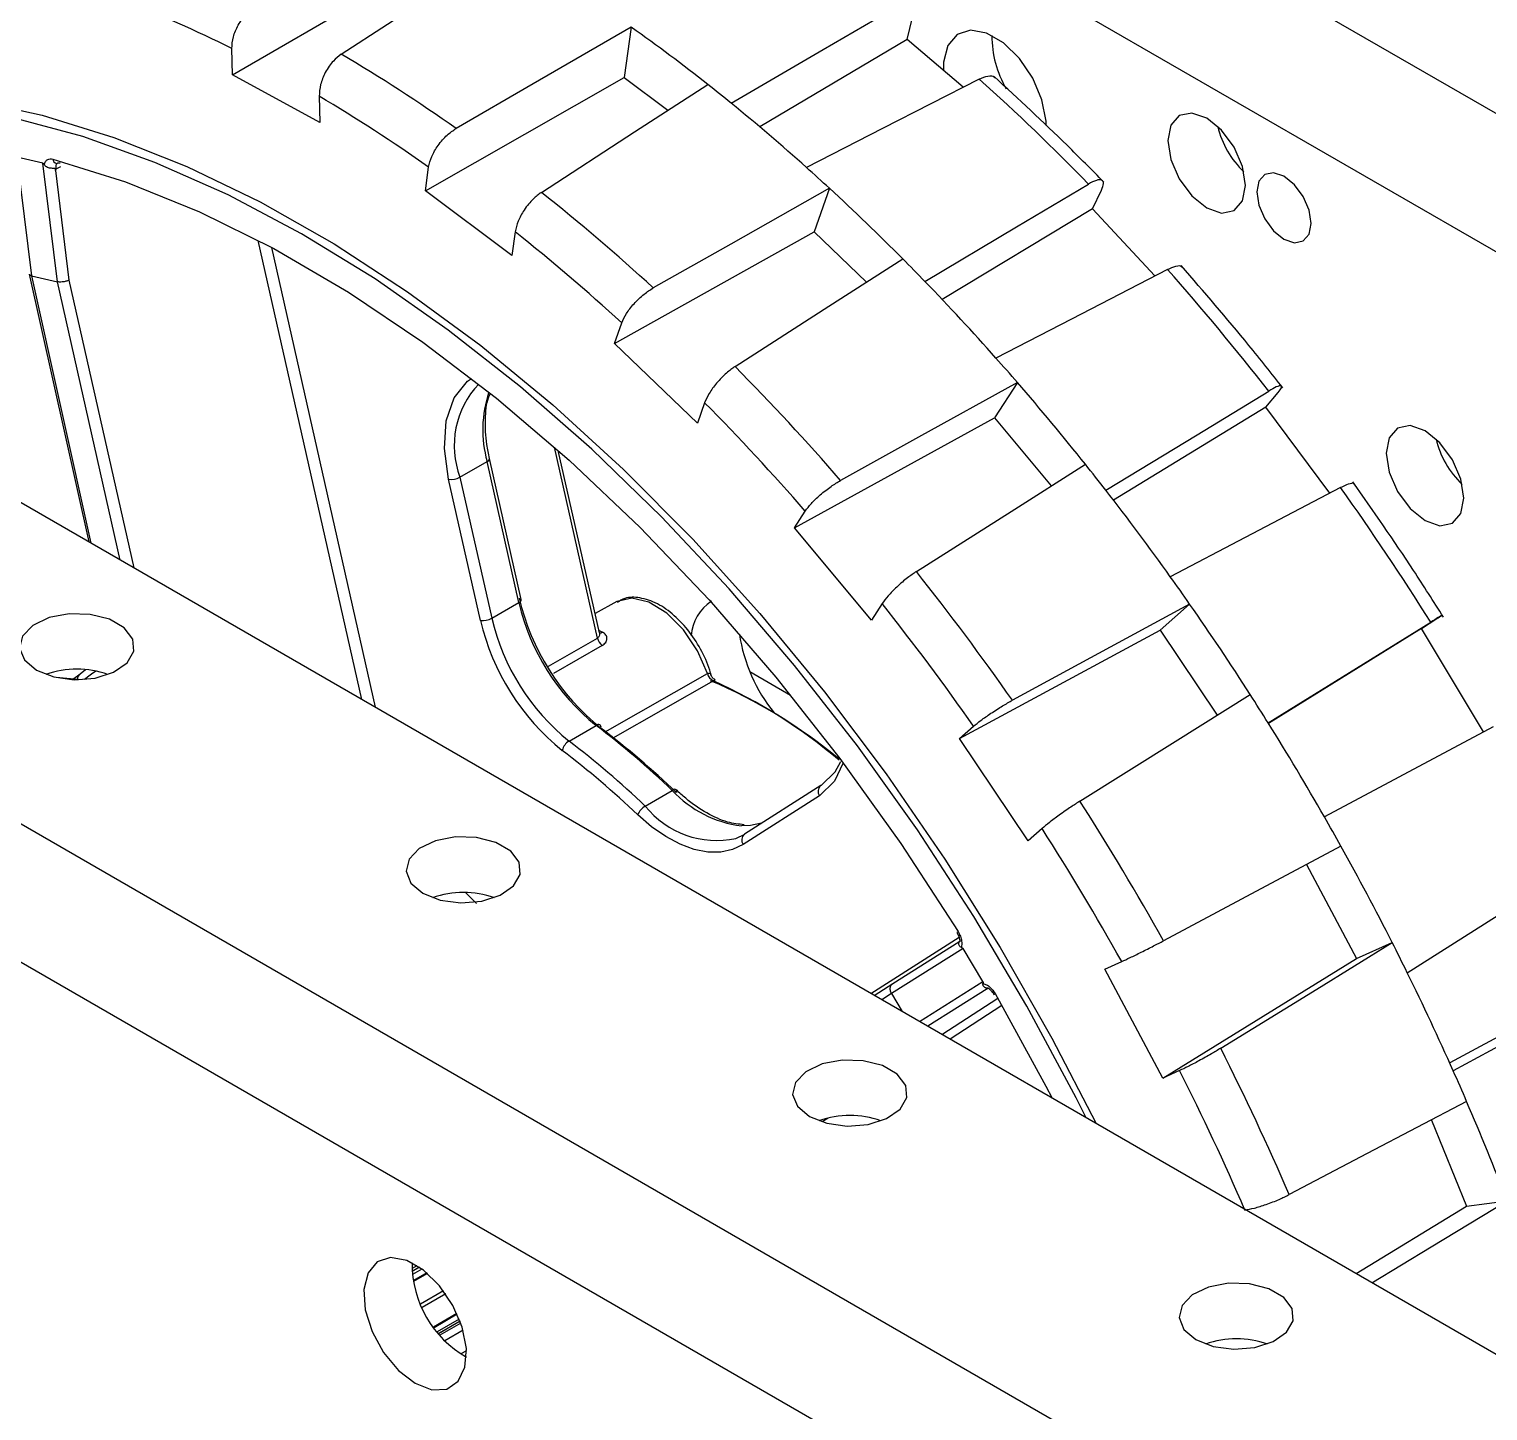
# Model space of a CAD drawing. Header units: inches. Extents: x 0 to 11, y 0 to 8.4.
# Drawn here: x 7.4256 to 7.648, y 6.2939 to 6.5045 of the extents above; entities that cross this region are included whole.
import ezdxf

# ---------------------------------------------------------------- set-up
doc = ezdxf.new("R2010")
doc.units = ezdxf.units.IN
doc.header["$MEASUREMENT"] = 0

msp = doc.modelspace()

# ---------------------------------------------------------------- linework, layer by layer
at = {"color": 7, "linetype": 'Continuous', "lineweight": 25}
for p, q in [((9.107826920049154, 5.649574966006552), (7.46174245624167, 6.59983930001753)), ((9.089558510303315, 5.639028837540935), (7.443474046495835, 6.58929317155191)), ((7.456571902642358, 6.497517834114661), (7.486784939343598, 6.515008022580274)), ((7.984467054131057, 6.108942266945792), (7.297929385267048, 6.505272027064855)), ((7.559464750861917, 6.502888081850713), (7.560260455022185, 6.50627303318951)), ((7.517390588887475, 6.504777400360951), (7.516323614388051, 6.497092096641717)), ((7.559464750861917, 6.502888081850713), (7.536978574165659, 6.489580792166674)), ((7.567975985209952, 6.495625491286034), (7.559464750861917, 6.502888081850713)), ((7.456571902642358, 6.497517834114661), (7.456478863892266, 6.501522670241789)), ((7.469895111295247, 6.490244857385594), (7.456571902642358, 6.497517834114661)), ((7.48598441235082, 6.479839082563995), (7.516323614388051, 6.497092096641717)), ((7.516323614388051, 6.497092096641717), (7.522973302723361, 6.492113595387992)), ((7.469802072545155, 6.494249693512724), (7.469895111295247, 6.490244857385594)), ((7.427681030250211, 6.484050365724593), (7.423697961145815, 6.484982278503051)), ((7.423697961145815, 6.484982278503051), (7.425919283437357, 6.466907254314432)), ((7.429902352541752, 6.465975341535973), (7.427681030250211, 6.484050365724593)), ((7.429669548993231, 6.483143908112085), (7.429580008428108, 6.482915520897478)), ((7.429580008428108, 6.482915520897478), (7.431632583507117, 6.466213602250511)), ((7.430355121783933, 6.483513346435108), (7.429669548993231, 6.483143908112085)), ((7.48598441235082, 6.479839082563995), (7.486486939960303, 6.483458735431289)), ((7.955367991753273, 6.076756311380333), (7.255502978395871, 6.480779783710176)), ((7.499168120840029, 6.469968678729618), (7.48598441235082, 6.479839082563995)), ((7.547582735304998, 6.480234117363263), (7.545283664453478, 6.473600154845034)), ((7.587718324763172, 6.477111542347867), (7.589080029495287, 6.47995178834003)), ((7.587718324763172, 6.477111542347867), (7.564767827063624, 6.463290783498393)), ((7.597212858881907, 6.46687630542805), (7.587718324763172, 6.477111542347867)), ((7.476308557076171, 6.402295923087445), (7.460516482310315, 6.472285597281628)), ((7.499670648449511, 6.473588331596912), (7.499168120840029, 6.469968678729618)), ((7.514844926642903, 6.456591744520941), (7.545283664453478, 6.473600154845034)), ((7.545283664453478, 6.473600154845034), (7.55325059770748, 6.465932969765096)), ((7.948853760001575, 6.059424640392986), (7.237234568650035, 6.470233655244557)), ((7.462542080032477, 6.471215251218487), (7.478359839702198, 6.401111742833425)), ((7.425586923288061, 6.46712887502594), (7.434670427701196, 6.426333103529848)), ((7.425919283437357, 6.466907254314432), (7.425919389131939, 6.466907229585226)), ((7.425919389131939, 6.466907229585226), (7.42990224684717, 6.465975366265178)), ((7.425919389131939, 6.466907229585226), (7.434995300874296, 6.426145558239031)), ((7.42990224684717, 6.465975366265178), (7.429902352541752, 6.465975341535973)), ((7.439472386789927, 6.423560991553987), (7.42990224684717, 6.465975366265178)), ((7.431632583507117, 6.466213602250511), (7.441523669415955, 6.422376811299967)), ((7.514844926642903, 6.456591744520941), (7.515927751564835, 6.459716232807661)), ((7.527488554657264, 6.444423820807095), (7.514844926642903, 6.456591744520941)), ((7.576246464172311, 6.450627039677278), (7.572785153073135, 6.445245987954222)), ((7.528571379579198, 6.447548309093815), (7.527488554657264, 6.444423820807095)), ((7.614119193276995, 6.446882880755033), (7.61600552387173, 6.449092121963327)), ((7.542276533395965, 6.428482178588219), (7.572785153073135, 6.445245987954222)), ((7.572785153073135, 6.445245987954222), (7.581416555571443, 6.43486438716781)), ((7.614119193276995, 6.446882880755033), (7.590907040461732, 6.432680194846818)), ((7.623904036766753, 6.433771769509288), (7.614119193276995, 6.446882880755033)), ((7.512238640028025, 6.411676511197971), (7.505675351408262, 6.44076467339011)), ((7.491267460519643, 6.436187294629948), (7.495392250076564, 6.438568484956099)), ((7.500244366433543, 6.417064151420935), (7.495392250076564, 6.438568484956099)), ((7.500617007124858, 6.417535162088518), (7.495764890767878, 6.439039495623681)), ((7.512524537005376, 6.41245577989952), (7.506252086264479, 6.440254963367394)), ((7.491267460519643, 6.436187294629948), (7.496119576876622, 6.414682961094785)), ((7.494388987768775, 6.414368590275405), (7.489536871411796, 6.435872923810568)), ((7.542276533395965, 6.428482178588219), (7.543906754543033, 6.431016566298839)), ((7.553995910696249, 6.414386451199682), (7.542276533395965, 6.428482178588219)), ((7.496119576876622, 6.414682961094785), (7.500244366433543, 6.417064151420935)), ((7.515198292594964, 6.41723205663418), (7.511860416309799, 6.415399129129955)), ((7.555626131843316, 6.416920838910301), (7.553995910696249, 6.414386451199682)), ((7.602510842592328, 6.416855763376577), (7.597992461431734, 6.41289112298236)), ((7.61449036176576, 6.398725102039014), (7.639267223413654, 6.414094549479036)), ((7.637865179373079, 6.413120579658272), (7.640218820629841, 6.414631689406511)), ((7.50477847877814, 6.407389788968155), (7.512238640028025, 6.411676511197971)), ((7.56744573711988, 6.396364479702563), (7.597992461431734, 6.41289112298236)), ((7.597992461431734, 6.41289112298236), (7.606687906119695, 6.399900699289723)), ((7.637865179373079, 6.413120579658272), (7.614538886883357, 6.398647438978258)), ((7.647304063546486, 6.397349022010284), (7.637865179373079, 6.413120579658272)), ((7.51296255202988, 6.410540683084026), (7.505518766136035, 6.40627294257842)), ((7.432948035277, 6.405345501142817), (7.429725621409445, 6.405650469527821)), ((7.43237048072714, 6.405501421713167), (7.433379625972546, 6.40620968657676)), ((7.433379625972546, 6.40620968657676), (7.4341665740085, 6.406854314591754)), ((7.513414162076278, 6.397379923486587), (7.528991735863229, 6.406248336680299)), ((7.529907551795854, 6.405125935192457), (7.514547632103496, 6.396412739598984)), ((7.535437656632165, 6.406568179528054), (7.541666677862863, 6.402972242113252)), ((7.507890060638582, 6.395974765781659), (7.512014850195504, 6.398355956107808)), ((7.56744573711988, 6.396364479702563), (7.569573821047459, 6.398231760748959)), ((7.577884776357107, 6.380769240183255), (7.56744573711988, 6.396364479702563)), ((7.546327885838851, 6.389204529374174), (7.546296838467127, 6.389185692263593)), ((7.519512653491916, 6.386057269712096), (7.523637443048837, 6.388438460038246)), ((7.546084492450023, 6.387621142433852), (7.534432714217632, 6.380199493527495)), ((7.546296838467127, 6.389185692263593), (7.534645060234737, 6.381764043357236)), ((7.580012860284686, 6.38263652122965), (7.577884776357107, 6.380769240183255)), ((7.533336317985637, 6.381119623035006), (7.534676107606461, 6.381782880467817)), ((7.620334895993597, 6.377151662159224), (7.627957597379932, 6.362821977058483)), ((7.553906358762324, 6.357499665689176), (7.56735427142883, 6.36606536993994)), ((7.557260757915735, 6.359015755638658), (7.567323726026575, 6.365379546341012)), ((7.567323726026575, 6.365379546341012), (7.567530779956813, 6.365507660032196)), ((7.627957597379932, 6.362821977058483), (7.633395759876789, 6.365249742531692)), ((7.567959250987263, 6.364351713250005), (7.557068981680045, 6.357464739764642)), ((7.570976328038065, 6.359310438904333), (7.567959250987263, 6.364351713250005)), ((7.598429300545082, 6.34459362970342), (7.627957597379932, 6.362821977058483)), ((7.589587784295725, 6.361214527892278), (7.592149070250541, 6.362357965884744)), ((7.598429300545082, 6.34459362970342), (7.589587784295725, 6.361214527892278)), ((7.554417384308862, 6.357204656920596), (7.557260757915735, 6.359015755638658)), ((7.561333272501949, 6.35321219964857), (7.570976328038065, 6.359310438904333)), ((7.571624122759899, 6.3581939559955), (7.562594879217281, 6.352483889594324)), ((7.571833899318248, 6.358317520411013), (7.571624122759899, 6.3581939559955)), ((7.666173414463201, 6.359904787245575), (7.642158060943007, 6.346910853116714)), ((7.557069061741095, 6.357464605989564), (7.555594289810155, 6.356525243836415)), ((7.557068981680045, 6.357464739764642), (7.557069061741095, 6.357464605989564)), ((7.557069061741095, 6.357464605989564), (7.55870648664425, 6.3547286108465)), ((7.564717198914674, 6.351258700511903), (7.573252654509277, 6.356782245032206)), ((7.573899621129078, 6.355652852479954), (7.565981525947076, 6.350528820052039)), ((7.600990586499896, 6.345737067695886), (7.598429300545082, 6.34459362970342)), ((7.547385896039778, 6.338495040655309), (7.546483264113502, 6.337910920970663)), ((7.639368976602666, 6.33820025562366), (7.64472167201997, 6.325046297532947)), ((7.62788026739777, 6.314795437218991), (7.64472167201997, 6.325046297532947)), ((7.64472167201997, 6.325046297532947), (7.650914380037499, 6.32586342165977)), ((7.484709137655917, 6.316000313369699), (7.48396245675985, 6.315569263663551)), ((7.485031692087587, 6.315793084659689), (7.483980608935419, 6.315186307271562)), ((7.485085285390908, 6.315757158010022), (7.483984919634051, 6.315121930379789)), ((7.485467506779625, 6.315488479955127), (7.484026447292652, 6.314656574020914)), ((7.486195320768052, 6.314915271215167), (7.48415886758717, 6.313739651817607)), ((7.486299322419453, 6.314826583878038), (7.484183659635352, 6.31360523774986)), ((7.488765339364718, 6.31215285846157), (7.485265839438586, 6.31013264015577)), ((7.489088525025132, 6.311704596081808), (7.48549240591966, 6.309628600711023)), ((7.490806914296464, 6.308694991444276), (7.487239324492738, 6.306635465688822)), ((7.490857018325941, 6.308584081419955), (7.487310314100717, 6.306536612652331)), ((7.491160081966768, 6.307867140055712), (7.487779613445603, 6.305915637117351)), ((7.49127918516506, 6.307559544602304), (7.487986423211114, 6.305658673587468)), ((7.491294162697013, 6.307519632081629), (7.488013496612023, 6.305625743863308)), ((7.491401438457344, 6.30722473871857), (7.488215221320756, 6.30538537471758)), ((7.491737688345657, 6.306165115932671), (7.488964679581995, 6.304564292047903)), ((7.492256695352876, 6.303039736371806), (7.491411645346036, 6.302551899386761))]:
    msp.add_line(p, q, dxfattribs=at)
at = {"color": 7, "linetype": 'Continuous', "lineweight": 25, "flags": 128}
for points in [[(7.473163138622888, 6.500666018210388), (7.487277926770975, 6.509858354798618), (7.498368156565838, 6.517080181359012)], [(7.53262114512092, 6.493189237968312), (7.546639484474157, 6.501365970937181), (7.55765372542928, 6.507789910012735)], [(7.517390588887475, 6.504777400360951), (7.502429675816797, 6.496133078577738), (7.490674603156543, 6.489340457447725)], [(7.580653962698287, 6.489776454505374), (7.580627574719625, 6.490449947322911), (7.579994249515032, 6.493703556782656), (7.578583184208565, 6.497012200421175), (7.576547289621115, 6.500017335361341), (7.574107186521393, 6.502393308602912), (7.571527297942352, 6.50388264657814), (7.56908719484263, 6.504323956407953), (7.567051300255181, 6.503669415324659), (7.565640234948713, 6.501989953010887), (7.565006909744119, 6.499467565267875), (7.564995051182182, 6.498169106284605)], [(7.503674182541801, 6.479607907739535), (7.517883558358555, 6.488815682275557), (7.529047997445685, 6.496049709648918)], [(7.570435675248355, 6.496883140869942), (7.555678492486468, 6.489337732924071), (7.544083393767199, 6.483408562749563)], [(7.41682617245596, 6.493694746658823), (7.427562267728189, 6.491347749944202), (7.438513141559094, 6.487961521202285), (7.449620366298642, 6.48355412742854), (7.460824680097053, 6.478149083975709), (7.472066303092408, 6.47177522908923), (7.483285256362083, 6.464466570042717), (7.494421681936246, 6.456262101694439), (7.505416162166029, 6.447205598432888), (7.516210036742395, 6.437345380621466), (7.526745715674259, 6.426734056788447), (7.536966986556018, 6.415428242937712), (7.546819314485052, 6.403488260477875), (7.556250133029023, 6.390977814381464), (7.56520912469054, 6.377963653291336), (7.573648489372775, 6.364515213387781), (7.581523199413664, 6.350704247916459), (7.588273027587892, 6.337660210070895)], [(7.605111149565555, 6.477235641993116), (7.607377408234917, 6.476447910758103), (7.609298649565554, 6.476821208557252), (7.610582381980974, 6.478298704184596), (7.611033168857992, 6.480655462324402), (7.610582381980974, 6.483532687913951), (7.609298649565554, 6.486492349439351), (7.607377408234917, 6.489083865262756), (7.605111149565555, 6.490912700592201), (7.602844890896193, 6.491700431827215), (7.600923649565555, 6.491327134028067), (7.599639917150136, 6.489849638400723), (7.599189130273118, 6.487492880260917), (7.599639917150136, 6.484615654671366), (7.600923649565555, 6.481655993145967), (7.602844890896193, 6.479064477322563), (7.605111149565555, 6.477235641993116)], [(7.586715515003131, 6.338559342947495), (7.585186800284092, 6.341597633608466), (7.577703027555522, 6.355559769863558), (7.569626708055052, 6.369203801392229), (7.561001392493024, 6.38245615417788), (7.551873591983765, 6.395245366290673), (7.542292527239256, 6.407502473238531), (7.532309863151584, 6.41916137985097), (7.521979430195396, 6.430159216690401), (7.511356934152678, 6.440436679069025), (7.500499655725144, 6.449938346843165), (7.489466141654022, 6.458612983260616), (7.478315889012864, 6.466413811249484), (7.467109024375783, 6.473298765658664), (7.455905979591169, 6.479230720089781), (7.444767165909262, 6.484177687097421), (7.433752648220777, 6.488112990678087), (7.422921821163253, 6.491015410117776)], [(7.42918838759581, 6.484682682898989), (7.440279065895036, 6.481205145831737), (7.451530932238088, 6.47664688866106), (7.4628781269333, 6.471034591886232), (7.47425423231083, 6.464401105536202), (7.485592661480142, 6.456785256891028), (7.496827048077979, 6.448231623217119), (7.507891634725534, 6.438790270846509), (7.518721657921112, 6.428516462127423), (7.529253727115392, 6.417470331961384), (7.539426195750495, 6.40571653582017), (7.549179522091091, 6.393323871302879), (7.558456617735496, 6.380364875448179), (7.567203181766862, 6.366915400158789)], [(7.61689626258533, 6.472486351541161), (7.618481798034977, 6.471935233606216), (7.61982595008533, 6.472196402775397), (7.620724083771492, 6.473230098410199), (7.621039466381345, 6.474878949720697), (7.620724083771492, 6.476891934041745), (7.61982595008533, 6.478962592758208), (7.618481798034977, 6.480775686851075), (7.61689626258533, 6.482055189180446), (7.615310727135683, 6.482606307115391), (7.613966575085331, 6.48234513794621), (7.61306844139917, 6.481311442311408), (7.612753058789316, 6.479662591000909), (7.61306844139917, 6.477649606679861), (7.613966575085331, 6.475578947963398), (7.615310727135683, 6.473765853870531), (7.61689626258533, 6.472486351541161)], [(7.562161492704368, 6.466010634836111), (7.576114786284339, 6.474330581032984), (7.587077815591954, 6.480867144993914)], [(7.547582735304998, 6.480234117363263), (7.532549049058305, 6.471730521179851), (7.52073669059419, 6.465048561242432)], [(7.533203732491005, 6.4530505797639), (7.547516791621147, 6.462248510388271), (7.558762589406125, 6.469474894481989)], [(7.59913506784987, 6.467869263063274), (7.58448494845084, 6.460301434509434), (7.572973866820029, 6.454354748475021)], [(7.489536871411796, 6.435872923810568), (7.488897133881849, 6.440574017927458), (7.489183742953088, 6.444790403810333), (7.490379677477154, 6.448271678604415), (7.492413913257671, 6.45081109625493), (7.493005122225649, 6.451256051644923)], [(7.576246464172311, 6.450627039677278), (7.561155954594482, 6.442268054408168), (7.549298848389002, 6.435699825908286)], [(7.589730454571233, 6.434200410334771), (7.603635579720447, 6.442665264558735), (7.614560665751783, 6.449315800941587)], [(7.63839780170466, 6.443261152988187), (7.636131543035297, 6.444048884223201), (7.63421030170466, 6.443675586424051), (7.632926569289241, 6.442198090796708), (7.632475782412222, 6.439841332656902), (7.632926569289241, 6.436964107067351), (7.63421030170466, 6.434004445541951), (7.636131543035297, 6.431412929718547), (7.638397801704659, 6.429584094389101), (7.640664060374022, 6.428796363154087), (7.64258530170466, 6.429169660953235), (7.64386903412008, 6.430647156580579), (7.644319820997098, 6.433003914720386), (7.64386903412008, 6.435881140309936), (7.64258530170466, 6.438840801835336), (7.640664060374022, 6.44143231765874), (7.63839780170466, 6.443261152988187)], [(7.560854548037969, 6.421800965255366), (7.575277235761233, 6.430964069210938), (7.586609069606795, 6.438163198169595)], [(7.625526866939948, 6.434621740288318), (7.610988107026878, 6.42700694405546), (7.599564425640073, 6.421023471040244)], [(7.528991735863229, 6.406248336680299), (7.52749318177405, 6.409739761805637), (7.525356459846322, 6.412923660811637), (7.522797562181508, 6.415478186934696), (7.520075156824747, 6.417145114030174), (7.51746444011601, 6.41775593955141), (7.515229318266455, 6.417248917753084), (7.515198292594964, 6.41723205663418)], [(7.602510842592328, 6.416855763376577), (7.587381186076402, 6.40864088040682), (7.575493229829535, 6.402185997917241)], [(7.426681840786745, 6.406792743284441), (7.429334716329498, 6.405743660254185), (7.432464919858976, 6.405318651122599), (7.435649700043468, 6.405575115727964), (7.438458934671581, 6.406478417104204), (7.440513221040282, 6.407906559395094), (7.441535116392285, 6.409666664070639), (7.441386608097783, 6.411521019241328), (7.440087753024862, 6.413219183966024), (7.437813968748325, 6.414531811688803), (7.434872342434191, 6.415281624762181), (7.431660157016299, 6.415367356775739), (7.428611235934668, 6.414777429145992), (7.426137352876027, 6.413591514868235), (7.424572619455707, 6.411969778237061), (7.424128361592606, 6.410131243770861), (7.424864578772857, 6.408324215736966), (7.426681840786745, 6.406792743284441)], [(7.5124383250777, 6.412837866789247), (7.512503974827375, 6.412808896713917), (7.513011229759828, 6.412565491491799)], [(7.43291312458012, 6.406910098643315), (7.432718821739472, 6.406906889457822), (7.432571256798681, 6.406907237048397)], [(7.585786473144283, 6.38680856793771), (7.600321403731078, 6.395912920658037), (7.611741336837799, 6.403066010759707)], [(7.64880917105813, 6.398150781700533), (7.634382683152482, 6.390465897806764), (7.623047129553056, 6.384427484443647)], [(7.549688563621869, 6.392644023670925), (7.548351386193725, 6.38984202369326), (7.546084492450023, 6.387621142433852)], [(7.546327885838851, 6.389204529374174), (7.548466464842345, 6.391299700373614), (7.549321312949528, 6.392854382474291)], [(7.534432714217632, 6.380199493527495), (7.532820189543837, 6.379428452666004), (7.531017759485972, 6.379043565998918), (7.529060701609796, 6.379052366614497), (7.526987319891448, 6.379454682265117), (7.524838195023413, 6.380242638738539), (7.52265539016012, 6.381400813973761), (7.520481627648414, 6.382906539905051), (7.518359452856215, 6.384730346126431)], [(7.537261374617191, 6.38343051575209), (7.535579241756156, 6.383073573125499), (7.53417321609672, 6.383046707577946)], [(7.48560740588561, 6.372775738625159), (7.488260281428363, 6.371726655594902), (7.491390484957842, 6.371301646463317), (7.494575265142333, 6.371558111068682), (7.497384499770446, 6.372461412444921), (7.499438786139148, 6.37388955473581), (7.500460681491149, 6.375649659411355), (7.500312173196649, 6.377504014582046), (7.499013318123728, 6.379202179306742), (7.496739533847191, 6.38051480702952), (7.493797907533057, 6.381264620102898), (7.490585722115164, 6.381350352116456), (7.487536801033533, 6.380760424486708), (7.485062917974894, 6.379574510208952), (7.483498184554572, 6.377952773577777), (7.483053926691472, 6.376114239111577), (7.483790143871722, 6.374307211077683), (7.48560740588561, 6.372775738625159)], [(7.625577840717173, 6.379946411602472), (7.610427903116138, 6.37187074384169), (7.598523931890711, 6.365525377973987)], [(7.635688897036959, 6.360662609240034), (7.649553614366302, 6.369404834373151), (7.660446792325133, 6.376273570509135)], [(7.493807609288011, 6.371208588035556), (7.492634767754653, 6.372364765628469), (7.492094280910081, 6.372890194479239)], [(7.607241963881757, 6.349136614096418), (7.621888341159838, 6.358160076141588), (7.633395759876789, 6.365249742531692)], [(7.668274559175203, 6.359564538921414), (7.653957844470268, 6.351788576962932), (7.642708468483476, 6.345678739219546)], [(7.572856817705466, 6.357468664348887), (7.580595769448679, 6.343372271120455), (7.581538933084143, 6.341547720079932)], [(7.544532970984484, 6.338758733965876), (7.547185846527238, 6.337709650935618), (7.550316050056717, 6.337284641804033), (7.553500830241209, 6.337541106409398), (7.556310064869321, 6.338444407785639), (7.558364351238023, 6.339872550076528), (7.559386246590026, 6.341632654752072), (7.559237738295524, 6.343487009922762), (7.557938883222603, 6.34518517464746), (7.555665098946065, 6.346497802370238), (7.552723472631931, 6.347247615443615), (7.549511287214039, 6.347333347457173), (7.546462366132408, 6.346743419827425), (7.543988483073767, 6.34555750554967), (7.542423749653446, 6.343935768918495), (7.541979491790347, 6.342097234452295), (7.542715708970596, 6.3402902064184), (7.544532970984484, 6.338758733965876)], [(7.644746579481287, 6.341020456331582), (7.629595842878658, 6.333074886705731), (7.617691178344502, 6.326831880464332)], [(7.630302374979816, 6.313397184274525), (7.639322747567199, 6.318852636738398), (7.650914380037499, 6.32586342165977)], [(7.484428894583626, 6.298067894090292), (7.486973596845082, 6.297089222381263), (7.489242541131385, 6.297197312212417), (7.490989852122815, 6.298380450373359), (7.492026181561131, 6.300510425486073), (7.492239227071379, 6.303356421697127), (7.491605901866785, 6.306610031156871), (7.490194836560318, 6.309918674795391), (7.488158941972869, 6.312923809735555), (7.485718838873146, 6.315299782977127), (7.483138950294107, 6.316789120952357), (7.480698847194384, 6.317230430782169), (7.478662952606935, 6.316575889698876), (7.477251887300469, 6.314896427385102), (7.476618562095874, 6.312374039642092), (7.476831607606123, 6.309282066320676), (7.477867937044437, 6.305955570707138), (7.479615248035868, 6.302755030217104), (7.481884192322172, 6.300027273074173), (7.484428894583626, 6.298067894090292)], [(7.603458536083358, 6.304741729306589), (7.606111411626111, 6.303692646276331), (7.609241615155589, 6.303267637144746), (7.612426395340082, 6.30352410175011), (7.615235629968194, 6.304427403126352), (7.617289916336896, 6.305855545417241), (7.618311811688899, 6.307615650092785), (7.618163303394397, 6.309470005263475), (7.616864448321476, 6.311168169988171), (7.614590664044939, 6.31248079771095), (7.611649037730804, 6.313230610784328), (7.608436852312912, 6.313316342797886), (7.605387931231281, 6.312726415168139), (7.602914048172641, 6.311540500890382), (7.601349314752319, 6.309918764259209), (7.60090505688922, 6.308080229793008), (7.601641274069469, 6.306273201759113), (7.603458536083358, 6.304741729306589)]]:
    msp.add_lwpolyline(points, dxfattribs=at)
at = {"color": 7, "linetype": 'Continuous', "lineweight": 25}
for centre, radius, start, end in [((7.370438231458174, 6.330342492678444), 0.1915871697694731, 63.31443457365205, 68.75112819380439), ((7.350202224065227, 6.269317984755451), 0.2887786102349361, 51.73365622878812, 54.6232777427074), ((7.587985518860243, 6.503402110627832), 0.01562659054268043, 179.6032871026665, 210.7812934935553), ((7.343135716515458, 6.280418164593142), 0.2557660014992362, 54.77063428101614, 59.44373077270014), ((7.34052181587855, 6.256890995616515), 0.304530805722372, 50.89051573844609, 51.75167645792173), ((7.337980912129836, 6.23868619183698), 0.3474203237958547, 44.19347353921091, 48.00328626617146), ((7.342257222621877, 6.278746706531076), 0.2504181026602581, 54.83341659772185, 59.38094845599575), ((7.330762067463908, 6.245018098327345), 0.3198999871572923, 48.17654726431382, 50.87555605420172), ((7.620133768582698, 6.492746544654598), 0.01368724084620075, 193.0620283767927, 226.9325950905063), ((7.430023812239093, 6.484780872325628), 0.0008411750698331976, 186.7033544574199, 251.2929352117555), ((7.320790649811947, 6.233746424983188), 0.3349489999046752, 47.38299720298757, 48.19119732538574), ((7.30579814335671, 6.230433716547445), 0.3181865874605836, 47.50615333491381, 51.5459499838034), ((7.311023419528159, 6.223238451921166), 0.3492951215474286, 44.8257005705081, 47.37105923487431), ((7.305700256387297, 6.229806840438822), 0.3115347948914072, 47.56042814222146, 51.49167517649531), ((7.301328860806189, 6.213498362949466), 0.3630373387356813, 44.07142396798456, 44.8373795302308), ((7.302438639200166, 6.205502606693511), 0.3960619057017959, 37.99506864462047, 41.48611320720097), ((7.292139017171873, 6.204686228336896), 0.3757693211597566, 41.63781777230296, 44.06216041952672), ((7.283315176394441, 6.196759756857386), 0.387630412436326, 40.91365718761058, 41.64686261398874), ((7.267379032952704, 6.190322510821321), 0.3737496609964003, 41.03565297111508, 44.6643252207106), ((7.504044531361143, 6.441011060770065), 0.01365731522163987, 136.6326851848019, 200.6831775812587), ((7.275293482838807, 6.189870958484565), 0.3982040065751542, 38.57439208433065, 40.90678976749118), ((7.512863173131639, 6.443395408019883), 0.01812546106062007, 161.4745877158541, 195.4445831962616), ((7.268084584105512, 6.190533736766426), 0.3659369631572912, 41.08440373904163, 44.61557445278807), ((7.653420420721737, 6.445094997050544), 0.01368724084612751, 193.0620283765242, 226.9325950907692), ((7.495246410047378, 6.43906677939474), 0.0005191980948479509, 286.313614598536, 356.9877291126227), ((7.267920245531404, 6.183929584976852), 0.4076730266618, 37.87209882328415, 38.58107138763213), ((7.489942709482743, 6.438559384636275), 0.002716942455754973, 261.4094024408112, 299.1822310795177), ((7.261623372897973, 6.179075541684163), 0.4156235744614757, 35.60066117080056, 37.86741786044942), ((7.279404543295636, 6.188074337057454), 0.4249544504588929, 32.13184093728749, 35.46276191978559), ((7.237022625828807, 6.164854759308354), 0.4133865825014705, 35.0376449158707, 38.43043411537918), ((7.256227296319993, 6.175171314202776), 0.4222838706266065, 34.91265254167708, 35.60517572348756), ((7.500098526404347, 6.417562445859585), 0.0005191980948590626, 286.3136145993896, 356.9877291118037), ((7.533170327399991, 6.424723044038419), 0.03380499285150305, 193.094686929694, 231.2583911084695), ((7.535183062903116, 6.425888716915877), 0.03583329242261333, 193.0946869297047, 231.2583911084562), ((7.533417373356178, 6.411471822488307), 0.006939565376757356, 123.3574106782044, 175.4341335472597), ((7.23836318164879, 6.165597856413164), 0.4047456251738746, 35.08322597950822, 38.38485305174312), ((7.252139810409813, 6.172342497573645), 0.4272547218536695, 32.68458899511417, 34.91001386216598), ((7.494794825839725, 6.417055051101083), 0.002716942455728041, 261.4094024406476, 299.1822310797445), ((7.529290506393223, 6.422487016449948), 0.0358332924226088, 193.0946869297049, 231.2583911084611), ((7.529045537843065, 6.422341853712268), 0.03380499285149875, 193.0946869296943, 231.2583911084714), ((7.514159959769748, 6.412102446574166), 0.001967966080660558, 192.4996885920763, 232.5225327669906), ((7.51263773384102, 6.413166369081003), 0.0007074977587054937, 260.5586222365686, 301.8644245024441), ((7.558737130654589, 6.416037004346363), 0.0251512188696685, 188.5971353579759, 218.8531958801978), ((7.432869025122127, 6.39278440961021), 0.01413889598490305, 70.49262569350894, 109.5073743064877), ((7.433866644403209, 6.405426595248601), 0.0009221816415673743, 121.8782158370798, 185.0449489243968), ((7.457487785133825, 6.375791914016005), 0.03773754906158314, 125.1945974128454, 128.4198536876362), ((7.530736556105565, 6.406737183338345), 0.001812006824807876, 195.6512895080369, 242.7736978216005), ((7.499537074496756, 6.33388621952139), 0.07728798796334972, 50.11596980222816, 67.20221288468692), ((7.497007996633176, 6.331725496512145), 0.08043634208717076, 49.67907437551323, 65.85711635046863), ((7.249158055475952, 6.170407169674388), 0.4308094384507929, 32.00371867935074, 32.68707484004828), ((7.512342382379742, 6.398068911114417), 0.0004355136736567049, 342.728027503572, 138.7690921727223), ((7.424372368908259, 6.283876094945668), 0.1441764305907441, 46.48873041387681, 52.56337290483016), ((7.2476589730084, 6.16947634358258), 0.4325739948626933, 29.79589860481017, 32.00304026652811), ((7.509071134547476, 6.394049189285269), 0.002258933469963258, 121.5233373979211, 167.505422728334), ((7.420247579351344, 6.281494904619517), 0.1441764305907425, 46.48873041387859, 52.56337290483276), ((7.426087323690186, 6.284728792308719), 0.1425781838511718, 46.48873041387451, 52.5633729048422), ((7.420194767179974, 6.281327091842421), 0.1425781838516636, 46.48873041388249, 52.56337290482945), ((7.523941692535979, 6.388279168750998), 0.0003434260686378496, 334.634226820988, 152.3654770197229), ((7.536315020393186, 6.400221516476765), 0.01730784175902086, 222.9056371177659, 262.8915615883977), ((7.547006395400504, 6.388292703710263), 0.00114056985673042, 128.4701908889321, 216.0715099669659), ((7.520944896763478, 6.383647965333179), 0.002802867884721254, 120.7299338636133, 157.2836652687707), ((7.530432783482625, 6.394810262519083), 0.01399514637626723, 218.7137993932877, 281.9739676576495), ((7.223128593119547, 6.155313744583947), 0.4302448037845722, 29.24769273208757, 32.55124613944361), ((7.224760023128711, 6.156255664989347), 0.4212515523763236, 29.29207464060521, 32.5068642309263), ((7.247408988713437, 6.169328572362558), 0.4328643607781925, 29.11523845117177, 29.79643016118889), ((7.535354617168117, 6.380871054803907), 0.001140569856733815, 128.4701908891068, 216.0715099668968), ((7.248745179970672, 6.170061897332961), 0.4313401946670818, 26.90514921255297, 29.11649815851981), ((7.491794590220993, 6.358767404950997), 0.01413889598483539, 70.49262569270923, 109.5073743072908), ((7.567400514691208, 6.366495964413764), 0.0004635370829134069, 115.195687884707, 144.1880256547982), ((7.251402191053411, 6.171421979957775), 0.4283553293316561, 26.21777754382182, 26.90374127526271), ((7.255670462429754, 6.173497215992104), 0.4236093661275245, 23.98283722414638, 26.22101239202556), ((7.583373143115459, 6.339167876513115), 0.02110715365791413, 119.8833055549342, 120.5058965666585), ((7.55333985108004, 6.391211634960585), 0.0389820382036597, 299.7080233104978, 300.0451292109253), ((7.231093278401176, 6.159320319181375), 0.421328920683168, 23.42692155758133, 26.77692805859657), ((7.23255856920609, 6.160177802290296), 0.4125219901351263, 23.47192770748424, 26.73192190869827), ((7.261254333371305, 6.176008361766361), 0.4174868790504447, 23.28162743310308, 23.9794453628831), ((7.268393392475654, 6.179038895876134), 0.4097313111014084, 20.99849554916918, 23.28693464473854), ((7.550720155319868, 6.324750400291704), 0.01413889598484528, 70.4926256927498, 109.5073743072422), ((7.500235058424781, 6.316242592249392), 0.01626503594329262, 179.3863820821423, 240.6082413850968), ((7.60964572041874, 6.290733395632429), 0.01413889598483266, 70.49262569244947, 109.5073743075472)]:
    msp.add_arc(centre, radius, start, end, dxfattribs=at)
for points, knots in [([(7.456478863892266, 6.501522670241789), (7.456520121684222, 6.502104398146851), (7.45660260954623, 6.50326746308281), (7.4572898157798, 6.504866187317662), (7.458036563038874, 6.506013534406408), (7.458877290769726, 6.50702361173214), (7.459575947278815, 6.507518573432512), (7.460026007390705, 6.507837417550263)], [0, 0, 0, 0, 0.2498545218870805, 0.4995411617176208, 0.636671854005142, 0.7659515027602989, 1, 1, 1, 1]), ([(7.473163138622888, 6.500666018210388), (7.472751431988894, 6.50034794169747), (7.472099949547276, 6.499844619073669), (7.471295939670437, 6.498817854804368), (7.470573447935314, 6.497630981025162), (7.469917251978425, 6.495997207239694), (7.469840463449747, 6.494832164105429), (7.469802072545155, 6.494249693512724)], [0, 0, 0, 0, 0.2258044908425481, 0.3573118547921069, 0.5009271414484736, 0.7504854067849743, 1, 1, 1, 1]), ([(7.570435675248355, 6.496883140869942), (7.570892299487978, 6.497066221663768), (7.571805300899767, 6.497432284191182), (7.572646813607945, 6.497382821145224), (7.572839260506603, 6.497061283176062), (7.572875117975619, 6.497001372947071)], [0, 0, 0, 0, 0.4487674955311862, 0.8972921746829893, 1, 1, 1, 1]), ([(7.589442206489871, 6.48113726390888), (7.587573976991672, 6.4830371668805), (7.582075477405826, 6.488628886587676), (7.576428532119985, 6.493821046564366), (7.572700253843754, 6.497249062291089)], [0, 0, 0, 0, 0.3397707809248485, 1, 1, 1, 1]), ([(7.486486939960303, 6.483458735431289), (7.486610284471886, 6.483987090220978), (7.486856890617507, 6.485043444788613), (7.487723250098136, 6.486522686415251), (7.488578220850078, 6.487595966124599), (7.489499239825875, 6.488549815657185), (7.490214103027572, 6.489030688853612), (7.490674603156543, 6.489340457447725)], [0, 0, 0, 0, 0.2498545218870981, 0.4995411617176181, 0.6366718540051239, 0.7659515027602476, 1, 1, 1, 1]), ([(7.427681030250211, 6.484050365724593), (7.427692691418137, 6.484046191878627), (7.427717193428859, 6.4840374219493), (7.42775691884964, 6.484004818715213), (7.427825304262276, 6.483930615816226), (7.427871148014175, 6.483855736184293), (7.427905761044412, 6.483799200432817)], [0, 0, 0, 0, 0.1366464377157592, 0.2871163937671943, 0.4617573650696662, 1, 1, 1, 1]), ([(7.427905761044412, 6.483799200432817), (7.427955541831745, 6.483980233699809), (7.428054863228211, 6.484341426799552), (7.428469404152687, 6.484738803449791), (7.428916093414277, 6.484703936934245), (7.42918838759581, 6.484682682898989)], [0, 0, 0, 0, 0.2817690329953115, 0.5621786102120742, 1, 1, 1, 1]), ([(7.429580008428108, 6.482915520897478), (7.429588628406499, 6.482939606020789), (7.42960517005996, 6.482985825134728), (7.429618052530217, 6.48305700761285), (7.429614467023973, 6.483113748872492), (7.429602071696706, 6.483152368026776), (7.42958316898073, 6.48318377233596), (7.429523421896214, 6.48323578589364), (7.429375343135056, 6.483252126369232), (7.429142420433799, 6.483262662183554), (7.428842413010548, 6.483281474823023), (7.428530403408792, 6.483347050334118), (7.428251557291195, 6.483464398956252), (7.428038797843022, 6.4836121658621), (7.427947583033921, 6.483740403483882), (7.427905761044412, 6.483799200432817)], [0, 0, 0, 0, 0.03402677078105867, 0.06529703732169476, 0.09459872894852978, 0.1102043168046705, 0.1251631020128479, 0.153418300041199, 0.2472932729248048, 0.3745660260455181, 0.5050524830234084, 0.6579061563065011, 0.7924844660866003, 0.9048541287538461, 1, 1, 1, 1]), ([(7.430286428818012, 6.484066014148074), (7.430174093731844, 6.484078621658312), (7.430005376689202, 6.484097556987558), (7.429834213308561, 6.484001979805316), (7.429731507153259, 6.483893030322815), (7.429662303709619, 6.483744830962895), (7.429613016651115, 6.483507716854995), (7.429647107292623, 6.483289238296186), (7.42966979366783, 6.483143846882566)], [0, 0, 0, 0, 0.2494061374391822, 0.3745852463389134, 0.5004590110173446, 0.6261694128141453, 0.7512261257041377, 1, 1, 1, 1]), ([(7.589080029495287, 6.47995178834003), (7.589216266941018, 6.480311654106089), (7.589488667800166, 6.481031190084813), (7.589171261065782, 6.481535973941686), (7.588371706508024, 6.481544030414534), (7.587509628241492, 6.481093043238721), (7.587077815591954, 6.480867144993914)], [0, 0, 0, 0, 0.2499136709341277, 0.4996915371567192, 0.7493968572079549, 1, 1, 1, 1]), ([(7.503674182541801, 6.479607907739535), (7.503252422137924, 6.479294052997888), (7.502585030658468, 6.478797410879673), (7.501701805263859, 6.477817507115263), (7.500869364953671, 6.476697804778024), (7.500031875785807, 6.475177539024601), (7.499791050537018, 6.474118036501687), (7.499670648449511, 6.473588331596912)], [0, 0, 0, 0, 0.2258044879292218, 0.3573118526093838, 0.5009271414618638, 0.7504854067916609, 1, 1, 1, 1]), ([(7.425919283437357, 6.466907254314432), (7.42580923965327, 6.466941565090137), (7.425622801276378, 6.466999695091621), (7.425615880831509, 6.467106810266828), (7.425613045124736, 6.46715070155321)], [0, 0, 0, 0, 0.5902421267725732, 1, 1, 1, 1]), ([(7.59913506784987, 6.467869263063274), (7.599580085587434, 6.468063503627597), (7.600469880275079, 6.468451879657742), (7.601230673043084, 6.468479128851533), (7.601343722800403, 6.468209134934127), (7.601371752678373, 6.468142191875279)], [0, 0, 0, 0, 0.4293749658270822, 0.8585176080665269, 1, 1, 1, 1]), ([(7.616712751648562, 6.449807067960212), (7.614999185981006, 6.45197791897699), (7.609956163973293, 6.458366731299942), (7.604696161886197, 6.464432386914239), (7.601223453008199, 6.468436996751621)], [0, 0, 0, 0, 0.3397894486550728, 1, 1, 1, 1]), ([(7.431632583507117, 6.466213602250511), (7.431490124874866, 6.466155508273062), (7.431194020078372, 6.466034758093881), (7.430669557004092, 6.465942488275415), (7.430215163998193, 6.465923506489665), (7.430003929043376, 6.465958509599172), (7.429902352541752, 6.465975341535973)], [0, 0, 0, 0, 0.2706993823546254, 0.5626572728983451, 0.789695108616311, 1, 1, 1, 1]), ([(7.515927751564835, 6.459716232807661), (7.516131035647147, 6.4601760847025), (7.516537467221288, 6.46109547950885), (7.517577843230842, 6.462422523615535), (7.518537650271147, 6.463402166188819), (7.519536255481333, 6.464285399344341), (7.52026636749508, 6.464749559101302), (7.52073669059419, 6.465048561242432)], [0, 0, 0, 0, 0.2498545218869682, 0.4995411617173842, 0.6366718540372283, 0.7659515028031032, 1, 1, 1, 1]), ([(7.533203732491005, 6.453050579763899), (7.532771833133637, 6.452743036005534), (7.532088397826864, 6.452256380354724), (7.531127330356328, 6.451338411543514), (7.530187168155743, 6.450306586179138), (7.52917247080845, 6.448933689148132), (7.528771731633187, 6.448010075504519), (7.528571379579198, 6.447548309093815)], [0, 0, 0, 0, 0.225804488050367, 0.3573118527001188, 0.5009271414613184, 0.7504854067913943, 1, 1, 1, 1]), ([(7.61600552387173, 6.449092121963327), (7.616214005556885, 6.449364777670333), (7.616630855636894, 6.449909940921462), (7.616495669712124, 6.450190672129565), (7.615825395831166, 6.450036221104424), (7.614982746500434, 6.449556228117813), (7.614560665751783, 6.449315800941587)], [0, 0, 0, 0, 0.2499136709341271, 0.4996915371567176, 0.7493968572079485, 1, 1, 1, 1]), ([(7.495764890767878, 6.439039495623681), (7.495620589044226, 6.439753513144855), (7.495200288797658, 6.44183319544252), (7.495071371449425, 6.445023885503209), (7.495308743604171, 6.447643545215078), (7.495773452062013, 6.448701322598382), (7.495859533777708, 6.448897263279989)], [0, 0, 0, 0, 0.1903679945839065, 0.5544751166987893, 0.9174718133659691, 0.9999999999999999, 0.9999999999999999, 0.9999999999999999, 0.9999999999999999]), ([(7.543906754543033, 6.431016566298839), (7.544185402123765, 6.431394866945146), (7.544742510056563, 6.432151214050283), (7.545946478472436, 6.433297970169597), (7.547004549198553, 6.434167250966733), (7.548075678214041, 6.434967624804291), (7.548819617832205, 6.435412954015939), (7.549298848389002, 6.435699825908286)], [0, 0, 0, 0, 0.2498545218873553, 0.4995411617181352, 0.6366718539328758, 0.7659515026638365, 1, 1, 1, 1]), ([(7.625526866939948, 6.434621740288318), (7.625960310186506, 6.434828532499247), (7.626826962154794, 6.435242005031237), (7.627497652183421, 6.435377500480199), (7.627525344742882, 6.435195703864153), (7.627533054092218, 6.435145093387963)], [0, 0, 0, 0, 0.4192799124533985, 0.8383329634890053, 1, 1, 1, 1]), ([(7.641198099264419, 6.414875512805395), (7.639689333046847, 6.417252713067916), (7.63524925796175, 6.424248460676115), (7.630529462285063, 6.4310068899577), (7.627413483691273, 6.435468761278332)], [0, 0, 0, 0, 0.3398064646780127, 1, 1, 1, 1]), ([(7.560854548037969, 6.421800965255366), (7.560412732610691, 6.421501629937391), (7.559713606170682, 6.421027963283163), (7.558678435256408, 6.420185122012971), (7.557636050925451, 6.419259209053129), (7.556453614812452, 6.418063063708774), (7.555901943408084, 6.417301558297567), (7.555626131843316, 6.416920838910301)], [0, 0, 0, 0, 0.2258044907775629, 0.3573118547434246, 0.5009271414487724, 0.7504854067850933, 1, 1, 1, 1]), ([(7.529534208170631, 6.406033597644914), (7.529507810254609, 6.406145373694327), (7.5292276302794, 6.407331732902652), (7.528221938796722, 6.409638343774916), (7.526334214072462, 6.412668102496471), (7.523975324382901, 6.41520665536027), (7.521355775070838, 6.417044546084882), (7.518783459170068, 6.41789759398951), (7.516616381282773, 6.417946010892557), (7.515611563249669, 6.417325790516922), (7.515233380972522, 6.417092358844456)], [0, 0, 0, 0, 0.01578811149984807, 0.1675705265878145, 0.3194449797224579, 0.4718229267644605, 0.6254391853547241, 0.7810741536307103, 0.917603115809445, 1, 1, 1, 1]), ([(7.640218820629841, 6.414631689406511), (7.640491606259144, 6.414807923606689), (7.641037029284266, 6.415160296240234), (7.641063422361548, 6.415194157420448), (7.640507250785793, 6.414861372523458), (7.639681060081344, 6.414350462776228), (7.639267223413654, 6.414094549479036)], [0, 0, 0, 0, 0.2499136709340174, 0.4996915371566029, 0.749396857207886, 1, 1, 1, 1]), ([(7.512521958881567, 6.412455201736465), (7.51252799780594, 6.412430067577964), (7.512566583951431, 6.412269471048364), (7.512541158400227, 6.412032247121127), (7.512410058130334, 6.41179635116815), (7.512294494313842, 6.411715559442332), (7.512238640028025, 6.411676511197971)], [0, 0, 0, 0, 0.08450173642826542, 0.5399299767746693, 0.7776390279142876, 1, 1, 1, 1]), ([(7.51296255202988, 6.410540683084026), (7.513158079576304, 6.410686100273659), (7.513548109533498, 6.410976172241959), (7.513738529044153, 6.411568284686389), (7.513604574861711, 6.412048621067569), (7.513324853325661, 6.412377977243336), (7.513115282830142, 6.412503278586247), (7.513011229759828, 6.412565491491799)], [0, 0, 0, 0, 0.2504819077699039, 0.4996505584634737, 0.7491922346139577, 0.8754723656006521, 1, 1, 1, 1]), ([(7.528991735863228, 6.4062483366803), (7.529059221707826, 6.406278122955001), (7.529200724574939, 6.406340578174994), (7.529366345244813, 6.406313885831107), (7.529488755491455, 6.406214263611369), (7.529526019352572, 6.406095682942421), (7.529544850573013, 6.406035758429771)], [0, 0, 0, 0, 0.2155912341913479, 0.4520470617788609, 0.7230930380969273, 1, 1, 1, 1]), ([(7.530179691701688, 6.405324869440234), (7.530095722131659, 6.405368576818248), (7.529932740242225, 6.40545341125349), (7.529686983096392, 6.40569787127369), (7.529599669077335, 6.405914378713014), (7.529544612014431, 6.406050900474756)], [0, 0, 0, 0, 0.2819262777529707, 0.5472086782554872, 1, 1, 1, 1]), ([(7.530178414962265, 6.405324996912166), (7.530178762867563, 6.405325030170054), (7.530200549436185, 6.405327112849601), (7.530176660710787, 6.405301017535385), (7.530095486505164, 6.405238215173152), (7.529967641683662, 6.405161835380708), (7.529907551795854, 6.405125935192457)], [0, 0, 0, 0, 0.006194862176738856, 0.38793542510823, 0.7123161407351486, 1, 1, 1, 1]), ([(7.569573821047459, 6.398231760748959), (7.56992096617254, 6.398517939686475), (7.57061502316922, 6.399090105272379), (7.571967189197037, 6.400033960896814), (7.573113965315149, 6.40077950856534), (7.574250352107816, 6.401487297782227), (7.575006277977164, 6.401912251498707), (7.575493229829535, 6.402185997917241)], [0, 0, 0, 0, 0.2498545218868165, 0.4995411617171258, 0.6366718540727229, 0.7659515028504972, 1, 1, 1, 1]), ([(7.534589639438403, 6.383217554771321), (7.533764476384634, 6.383301509404097), (7.53198867864213, 6.383482184540577), (7.528904973913967, 6.384892779523475), (7.526236157022657, 6.386704390246246), (7.524710205965348, 6.388090920415028), (7.524227490452025, 6.3885295318757)], [0, 0, 0, 0, 0.2615183166602665, 0.5628022658392906, 0.8616979701553856, 1, 1, 1, 1]), ([(7.585786473144283, 6.38680856793771), (7.585335265842049, 6.386519089119415), (7.584621277743278, 6.386061019336226), (7.583517993612594, 6.385304215485895), (7.582381992860276, 6.384499032254608), (7.581046384042334, 6.383503651039154), (7.580357348105527, 6.382925547636883), (7.580012860284686, 6.38263652122965)], [0, 0, 0, 0, 0.2258044880404513, 0.35731185269269, 0.5009271414613929, 0.7504854067914193, 1, 1, 1, 1]), ([(7.567024254952136, 6.366767683825234), (7.567099212666478, 6.366635358936017), (7.567240284523242, 6.36638632095531), (7.567363620803655, 6.366054052376667), (7.567429063771977, 6.365811772693132), (7.567462445641087, 6.365612813199058), (7.567484509173973, 6.365574820673269), (7.567497897731717, 6.365551766109524)], [0, 0, 0, 0, 0.2270775589995349, 0.4273643234578801, 0.6039659120319898, 0.7596792280434895, 1, 1, 1, 1]), ([(7.567203181766862, 6.366915400158789), (7.567330295573317, 6.366682192418634), (7.567583825654522, 6.366217056656057), (7.567830409803802, 6.365330886677094), (7.567756453252297, 6.364817595406262), (7.567711258040222, 6.364503920588152)], [0, 0, 0, 0, 0.2811138799038948, 0.5606851591347566, 0.9999999999999999, 0.9999999999999999, 0.9999999999999999, 0.9999999999999999]), ([(7.567711258040222, 6.364503920588152), (7.567653863564094, 6.364526486989416), (7.567528194341247, 6.364575897704538), (7.567397333755483, 6.364747606635197), (7.567322327873921, 6.364946807131052), (7.567312579605781, 6.365084884985316), (7.567335537693453, 6.36527333279796), (7.567399720769038, 6.365406349507555), (7.567486137851254, 6.365482497009226), (7.567506013992106, 6.365495192997739), (7.567507732702595, 6.365494188062868), (7.56749861119641, 6.365486765094357), (7.567484140447291, 6.365476889406561), (7.5674642881953, 6.365464234787506), (7.56741517781114, 6.365434494647436), (7.567364364576549, 6.36540396379232), (7.567323726026575, 6.365379546341012)], [0, 0, 0, 0, 0.1138618688638945, 0.2493085317134095, 0.3632280203696595, 0.4993100610038462, 0.5141694471657321, 0.7478207546785578, 0.8113733016698282, 0.844439517546386, 0.8738941874456829, 0.8894255160940349, 0.9054379163484441, 0.9212066312927238, 0.9369839712513579, 0.9999999999999999, 0.9999999999999999, 0.9999999999999999, 0.9999999999999999]), ([(7.592149070250541, 6.362357965884744), (7.592555765702677, 6.362544251724713), (7.593368883340459, 6.362916698235614), (7.594849349275657, 6.363641205885892), (7.596072577222373, 6.364253408640951), (7.597264972939485, 6.36486170107155), (7.598030679511457, 6.365265353442716), (7.598523931890711, 6.365525377973987)], [0, 0, 0, 0, 0.2498545218868561, 0.4995411617171356, 0.6366718540719531, 0.7659515028494792, 1, 1, 1, 1]), ([(7.567711258040222, 6.364503920588152), (7.567741626746511, 6.364496344236027), (7.567796014894587, 6.364482775539445), (7.567868481232461, 6.364446151598645), (7.567923677298818, 6.364402602161326), (7.567947908804313, 6.364367938481841), (7.567959250987263, 6.364351713250005)], [0, 0, 0, 0, 0.3653216879841292, 0.6542646194011337, 0.8381696119010584, 1, 1, 1, 1]), ([(7.557068981680045, 6.357464739764642), (7.556993708778833, 6.357623616153225), (7.556837157078077, 6.357954045410533), (7.556848021596601, 6.358440420905421), (7.557001555537822, 6.35881224084402), (7.557176567229501, 6.358949652656281), (7.557260757915735, 6.359015755638658)], [0, 0, 0, 0, 0.2702622342593636, 0.5620882381667056, 0.789339264224824, 1, 1, 1, 1]), ([(7.570976328038065, 6.359310438904333), (7.570984077020346, 6.359295582713944), (7.571000358892637, 6.359264367441297), (7.571012969318284, 6.359212524906349), (7.571021119804913, 6.359122068193091), (7.571007732699817, 6.35905974287039), (7.570997625144167, 6.359012685895563)], [0, 0, 0, 0, 0.1366464377159196, 0.2871163937676128, 0.4617573650697375, 1, 1, 1, 1]), ([(7.571624122759899, 6.3581939559955), (7.571664528074241, 6.358218588116966), (7.571715087264759, 6.358249410303163), (7.571763508514278, 6.358280302216808), (7.57178344745702, 6.358292884371457), (7.571798238716329, 6.358302158086704), (7.571807407631613, 6.358307979334429), (7.571806399637257, 6.358308202090603), (7.571786920413564, 6.358301078636654), (7.57171438593407, 6.358280647848738), (7.571590913599787, 6.358276921777133), (7.57148001828522, 6.358302687590911), (7.571420638572591, 6.358324530589631), (7.571326445344891, 6.358364473248424), (7.571188066932616, 6.358461530931509), (7.571049649676919, 6.358651642416001), (7.570979289555194, 6.358846026830744), (7.570991862342619, 6.358960305624697), (7.570997625144167, 6.359012685895563)], [0, 0, 0, 0, 0.06288038969396594, 0.07868226381097725, 0.0944475081915156, 0.1103824600042675, 0.1259302016808899, 0.149349787321299, 0.1776115584677472, 0.2516193363800622, 0.376798739439807, 0.4609815530110253, 0.4866851906635525, 0.5014439022534887, 0.6600979332237894, 0.7938467838833279, 0.9055086168953426, 1, 1, 1, 1]), ([(7.570997625144167, 6.359012685895563), (7.571179835343425, 6.358962600254384), (7.571543376629334, 6.358862670621058), (7.572228135749302, 6.358371147230573), (7.572618722600027, 6.357810453634811), (7.572856817705466, 6.357468664348887)], [0, 0, 0, 0, 0.2817690329953689, 0.5621786102120923, 1, 1, 1, 1]), ([(7.571872623768824, 6.358286326456107), (7.571882870498794, 6.358267756627166), (7.571900070251194, 6.358236586052669), (7.572046182823621, 6.358122538812011), (7.572215416371834, 6.357960390081218), (7.572434953792125, 6.357708360725594), (7.572581022194234, 6.35747639084945), (7.572658531588384, 6.357353298898682)], [0, 0, 0, 0, 0.233778183191799, 0.3924107377413403, 0.5709605084244642, 0.7723354909152107, 1, 1, 1, 1]), ([(7.607241963881757, 6.349136614096418), (7.60678217425007, 6.34885834034067), (7.60605460551758, 6.348418001390419), (7.604891267983987, 6.347755530631888), (7.603673101025851, 6.347082226154524), (7.602203539649428, 6.346305521405391), (7.601394880628765, 6.34592654121131), (7.600990586499896, 6.345737067695886)], [0, 0, 0, 0, 0.2258044880215721, 0.3573118526785118, 0.5009271414614443, 0.7504854067914623, 1, 1, 1, 1]), ([(7.610946564628868, 6.324485188810127), (7.611402053784213, 6.324566845365013), (7.612312726042982, 6.324730103608175), (7.613897695853338, 6.325225480582412), (7.615182799115326, 6.325698778257084), (7.616420253101374, 6.326203684895173), (7.617193237645568, 6.326585757301334), (7.617691178344502, 6.326831880464334)], [0, 0, 0, 0, 0.2498545218870885, 0.4995411617176094, 0.6366718540035683, 0.7659515027582103, 1, 1, 1, 1])]:
    msp.add_open_spline(points, degree=3, knots=knots, dxfattribs=at)

doc.saveas('drawing.dxf')
